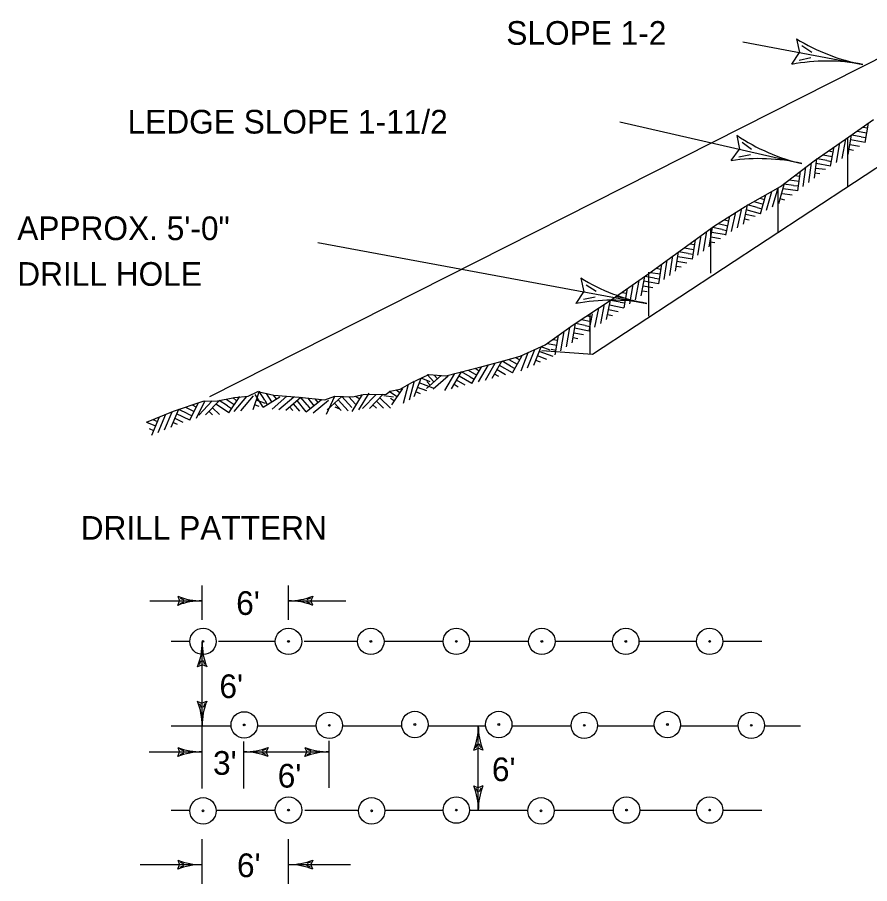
# Model space of a CAD drawing. Extents: x 1000 to 1034, y 999.5 to 1021.5.
# Drawn here: x 1013.07 to 1018.11, y 1005.31 to 1010.43 of the extents above; entities that cross this region are included whole.
import ezdxf

# ---------------------------------------------------------------- set-up
doc = ezdxf.new("R2010")
doc.units = 0
for name, color, linetype in [('Level 1', 7, 'Continuous'), ('Level 14', 7, 'Continuous'), ('Level 16', 7, 'Continuous'), ('Level 30', 7, 'Continuous'), ('Level 60', 7, 'Continuous')]:
    doc.layers.add(name, color=color, linetype=linetype)

msp = doc.modelspace()

# ---------------------------------------------------------------- linework, layer by layer
at = {"layer": 'Level 1'}
for p, q in [((1018.6437, 1010.4292), (1014.2057, 1008.1845)), ((1017.3608, 1010.2835), (1018.07, 1010.1512)), ((1016.6328, 1009.8107), (1017.7107, 1009.5649)), ((1017.9806, 1009.7163), (1017.9806, 1009.4246)), ((1017.5688, 1009.4148), (1017.5688, 1009.1545)), ((1017.1687, 1009.177), (1017.1687, 1008.9167)), ((1014.8458, 1009.0968), (1016.7936, 1008.7376)), ((1016.8034, 1008.9219), (1016.8034, 1008.6616)), ((1016.4554, 1008.6756), (1016.4554, 1008.4348)), ((1014.1622, 1006.8654), (1014.1622, 1007.0698)), ((1014.6732, 1006.8654), (1014.6732, 1007.0698)), ((1013.853, 1006.9789), (1014.1622, 1006.9789)), ((1014.6732, 1006.9789), (1015.0113, 1006.9789)), ((1013.9785, 1006.7403), (1014.0892, 1006.7403)), ((1014.2596, 1006.7403), (1014.5951, 1006.7403)), ((1014.7654, 1006.7403), (1015.082, 1006.7403)), ((1015.2382, 1006.7403), (1015.5878, 1006.7403)), ((1015.7441, 1006.7403), (1016.0938, 1006.7403)), ((1016.25, 1006.7403), (1016.5901, 1006.7403)), ((1016.7463, 1006.7403), (1017.0865, 1006.7403)), ((1017.2428, 1006.7403), (1017.4743, 1006.7403)), ((1014.1622, 1006.2403), (1014.1622, 1006.7337)), ((1013.9785, 1006.2403), (1014.3333, 1006.2403)), ((1014.1622, 1005.8687), (1014.1622, 1006.2461)), ((1014.4892, 1006.2403), (1014.8367, 1006.2403)), ((1014.9929, 1006.2403), (1015.3429, 1006.2403)), ((1015.4985, 1006.2403), (1015.8392, 1006.2403)), ((1015.7961, 1005.7402), (1015.7961, 1006.2403)), ((1015.9948, 1006.2403), (1016.3448, 1006.2403)), ((1016.5011, 1006.2403), (1016.8368, 1006.2403)), ((1016.9924, 1006.2403), (1017.3328, 1006.2403)), ((1017.4891, 1006.2403), (1017.7012, 1006.2403)), ((1014.4085, 1005.8687), (1014.4085, 1006.1468)), ((1014.9143, 1005.8734), (1014.9143, 1006.1515)), ((1013.8483, 1006.0853), (1014.1622, 1006.0853)), ((1014.4085, 1006.0853), (1014.9143, 1006.0853)), ((1013.9785, 1005.7403), (1014.0893, 1005.7403)), ((1014.2454, 1005.7403), (1014.5951, 1005.7403)), ((1014.7702, 1005.7403), (1015.0868, 1005.7403)), ((1015.2429, 1005.7403), (1015.5878, 1005.7403)), ((1015.7441, 1005.7403), (1016.0891, 1005.7403)), ((1016.2452, 1005.7403), (1016.5948, 1005.7403)), ((1016.7511, 1005.7403), (1017.0865, 1005.7403)), ((1017.2428, 1005.7403), (1017.4743, 1005.7403)), ((1014.1622, 1005.3062), (1014.1622, 1005.5701)), ((1014.6732, 1005.3062), (1014.6732, 1005.5701)), ((1013.7962, 1005.4187), (1014.1622, 1005.4187)), ((1014.6732, 1005.4187), (1015.0397, 1005.4187))]:
    msp.add_line(p, q, dxfattribs=at)
at = {"layer": 'Level 14'}
for p, q in [((1018.0708, 1009.7805), (1018.0995, 1009.7755)), ((1018.0845, 1009.6894), (1018.1046, 1009.8042)), ((1017.9485, 1009.5949), (1017.9697, 1009.7094)), ((1017.9834, 1009.6183), (1018.0034, 1009.7332)), ((1018.0608, 1009.7232), (1018.0034, 1009.7332)), ((1018.0372, 1009.7568), (1018.0945, 1009.7468)), ((1018.0608, 1009.7232), (1018.0895, 1009.7182)), ((1017.8805, 1009.5482), (1017.9018, 1009.6628)), ((1017.9145, 1009.5716), (1017.9357, 1009.6862)), ((1018.0508, 1009.6658), (1017.9933, 1009.6758)), ((1018.0845, 1009.6894), (1017.9983, 1009.7045)), ((1017.8339, 1009.6162), (1017.8912, 1009.6056)), ((1017.8678, 1009.6395), (1017.8964, 1009.6342)), ((1018.0163, 1009.6415), (1017.9877, 1009.6469)), ((1017.7515, 1009.4532), (1017.7666, 1009.5687)), ((1017.7841, 1009.4783), (1017.7993, 1009.5938)), ((1017.8805, 1009.5482), (1017.7946, 1009.5643)), ((1017.8572, 1009.5822), (1017.7999, 1009.5929)), ((1017.8572, 1009.5822), (1017.8858, 1009.5769)), ((1017.6861, 1009.403), (1017.7012, 1009.5186)), ((1017.7188, 1009.4281), (1017.7339, 1009.5436)), ((1017.8167, 1009.5033), (1017.7878, 1009.5072)), ((1017.8495, 1009.5284), (1017.7917, 1009.536)), ((1017.6359, 1009.4683), (1017.6936, 1009.4607)), ((1017.6686, 1009.4934), (1017.6974, 1009.4897)), ((1017.5374, 1009.3082), (1017.5692, 1009.4203)), ((1017.5734, 1009.3282), (1017.6052, 1009.4403)), ((1017.6861, 1009.403), (1017.5994, 1009.4144)), ((1017.661, 1009.4357), (1017.6033, 1009.4433)), ((1017.661, 1009.4357), (1017.6898, 1009.4319)), ((1017.4612, 1009.36), (1017.4892, 1009.3521)), ((1017.4654, 1009.268), (1017.4973, 1009.3801)), ((1017.5014, 1009.288), (1017.5332, 1009.4002)), ((1017.6093, 1009.3483), (1017.5812, 1009.3562)), ((1017.6534, 1009.3779), (1017.5956, 1009.3855)), ((1017.364, 1009.207), (1017.3887, 1009.3208)), ((1017.4453, 1009.304), (1017.3893, 1009.3199)), ((1017.4253, 1009.34), (1017.4813, 1009.3241)), ((1017.4453, 1009.304), (1017.4733, 1009.2961)), ((1017.2601, 1009.1402), (1017.2848, 1009.254)), ((1017.2947, 1009.1624), (1017.3194, 1009.2763)), ((1017.3294, 1009.1847), (1017.3541, 1009.2986)), ((1017.4333, 1009.2515), (1017.3763, 1009.2639)), ((1017.4654, 1009.268), (1017.3813, 1009.2918)), ((1017.2155, 1009.2095), (1017.2724, 1009.1971)), ((1017.2502, 1009.2317), (1017.2786, 1009.2255)), ((1017.3987, 1009.2292), (1017.3702, 1009.2355)), ((1017.1292, 1009.0474), (1017.1478, 1009.1624)), ((1017.1626, 1009.0715), (1017.1813, 1009.1865)), ((1017.2629, 1009.1437), (1017.1766, 1009.1577)), ((1017.2378, 1009.1748), (1017.1808, 1009.1872)), ((1017.2378, 1009.1748), (1017.2662, 1009.1687)), ((1017.0622, 1008.9992), (1017.081, 1009.1143)), ((1017.0957, 1009.0233), (1017.1144, 1009.1384)), ((1017.196, 1009.0955), (1017.1672, 1009.1002)), ((1017.2295, 1009.1197), (1017.1719, 1009.129)), ((1017.0142, 1009.0662), (1017.0716, 1009.0568)), ((1017.0476, 1009.0902), (1017.0762, 1009.0856)), ((1016.8963, 1008.8785), (1016.9141, 1008.9937)), ((1016.9296, 1008.9028), (1016.9472, 1009.018)), ((1016.9627, 1008.9272), (1016.9805, 1009.0424)), ((1017.0622, 1008.9992), (1016.976, 1009.0133)), ((1017.0382, 1009.0327), (1016.9807, 1009.0422)), ((1017.0382, 1009.0327), (1017.0669, 1009.0281)), ((1016.8476, 1008.945), (1016.8763, 1008.9405)), ((1016.8631, 1008.8542), (1016.8808, 1008.9693)), ((1016.996, 1008.9515), (1016.9672, 1008.956)), ((1017.0289, 1008.9752), (1016.9713, 1008.9846)), ((1016.7602, 1008.7822), (1016.7808, 1008.8969)), ((1016.8381, 1008.8867), (1016.7808, 1008.8969)), ((1016.8143, 1008.9207), (1016.8719, 1008.9117)), ((1016.6925, 1008.7351), (1016.7131, 1008.8498)), ((1016.7264, 1008.7587), (1016.7469, 1008.8733)), ((1016.8278, 1008.8293), (1016.7704, 1008.8396)), ((1016.8616, 1008.8528), (1016.7755, 1008.8682)), ((1016.8387, 1008.8874), (1016.8675, 1008.883)), ((1016.6454, 1008.8027), (1016.6741, 1008.7976)), ((1016.6587, 1008.7116), (1016.6793, 1008.8263)), ((1016.794, 1008.8057), (1016.7652, 1008.8109)), ((1016.5547, 1008.6417), (1016.5777, 1008.7559)), ((1016.6352, 1008.7454), (1016.5779, 1008.7557)), ((1016.6117, 1008.7792), (1016.669, 1008.7689)), ((1016.6352, 1008.7454), (1016.6638, 1008.7402)), ((1016.486, 1008.5961), (1016.5091, 1008.7103)), ((1016.5204, 1008.6189), (1016.5433, 1008.7331)), ((1016.6233, 1008.6872), (1016.5662, 1008.6988)), ((1016.6576, 1008.71), (1016.5719, 1008.7273)), ((1016.4062, 1008.6419), (1016.4632, 1008.6304)), ((1016.4404, 1008.6647), (1016.469, 1008.6589)), ((1016.4517, 1008.5732), (1016.4722, 1008.6749)), ((1016.589, 1008.6644), (1016.5604, 1008.6703)), ((1016.3184, 1008.4809), (1016.3379, 1008.5957)), ((1016.352, 1008.5047), (1016.3716, 1008.6196)), ((1016.4517, 1008.5732), (1016.366, 1008.5906)), ((1016.4289, 1008.6077), (1016.3718, 1008.6192)), ((1016.4289, 1008.6077), (1016.4574, 1008.6019)), ((1016.2512, 1008.4332), (1016.2708, 1008.5481)), ((1016.2847, 1008.457), (1016.3043, 1008.5719)), ((1016.3856, 1008.5285), (1016.3568, 1008.5334)), ((1016.4192, 1008.5523), (1016.3617, 1008.5622)), ((1016.1254, 1008.3725), (1016.1672, 1008.4813)), ((1016.2216, 1008.4604), (1016.1672, 1008.4813)), ((1016.2035, 1008.5004), (1016.2609, 1008.4907)), ((1016.2371, 1008.5242), (1016.2657, 1008.5193)), ((1015.9987, 1008.3275), (1016.0549, 1008.4296)), ((1016.0502, 1008.339), (1016.0919, 1008.4478)), ((1016.0878, 1008.3557), (1016.1296, 1008.4646)), ((1016.2383, 1008.4227), (1016.1567, 1008.4541)), ((1016.2273, 1008.4668), (1016.256, 1008.462)), ((1015.8378, 1008.284), (1015.8963, 1008.3848)), ((1015.8777, 1008.2946), (1015.9361, 1008.3954)), ((1015.9872, 1008.3671), (1015.9362, 1008.3952)), ((1015.9757, 1008.4067), (1016.0267, 1008.3786)), ((1016.0152, 1008.4181), (1016.0408, 1008.4041)), ((1016.1631, 1008.3892), (1016.1358, 1008.3997)), ((1016.2007, 1008.406), (1016.1463, 1008.4269)), ((1015.6375, 1008.2328), (1015.6969, 1008.3332)), ((1015.747, 1008.3034), (1015.6969, 1008.3332)), ((1015.7368, 1008.3433), (1015.7869, 1008.3137)), ((1015.7572, 1008.2635), (1015.8167, 1008.3637)), ((1015.7767, 1008.3536), (1015.8017, 1008.3387)), ((1015.7972, 1008.2737), (1015.8565, 1008.374)), ((1015.9572, 1008.3157), (1015.9068, 1008.345)), ((1015.9987, 1008.3275), (1015.9221, 1008.3697)), ((1015.9872, 1008.3671), (1016.0127, 1008.3531)), ((1015.3898, 1008.1677), (1015.4187, 1008.2805)), ((1015.4158, 1008.1865), (1015.4574, 1008.2954)), ((1015.5118, 1008.2746), (1015.4574, 1008.2954)), ((1015.4887, 1008.2346), (1015.5764, 1008.3112)), ((1015.4914, 1008.2758), (1015.5106, 1008.2538)), ((1015.4942, 1008.3168), (1015.5325, 1008.273)), ((1015.5297, 1008.2318), (1015.6175, 1008.3085)), ((1015.5353, 1008.3141), (1015.5544, 1008.2922)), ((1015.5977, 1008.2227), (1015.657, 1008.3229)), ((1015.7173, 1008.2532), (1015.6672, 1008.283)), ((1015.7572, 1008.2635), (1015.682, 1008.3081)), ((1015.747, 1008.3034), (1015.7721, 1008.2886)), ((1015.9174, 1008.3052), (1015.8922, 1008.3198)), ((1015.2848, 1008.1369), (1015.3497, 1008.2337)), ((1015.3093, 1008.2257), (1015.3334, 1008.2095)), ((1015.3543, 1008.1467), (1015.3833, 1008.2595)), ((1015.491, 1008.2202), (1015.4365, 1008.241)), ((1015.5286, 1008.2369), (1015.4469, 1008.2682)), ((1015.6774, 1008.2431), (1015.6523, 1008.258)), ((1014.3036, 1008.1717), (1014.3518, 1008.1392)), ((1014.3193, 1008.0908), (1014.3845, 1008.1874)), ((1014.3439, 1008.1806), (1014.3662, 1008.1617)), ((1014.3509, 1008.0984), (1014.426, 1008.1876)), ((1014.392, 1008.1019), (1014.467, 1008.1911)), ((1014.4633, 1008.1103), (1014.5009, 1008.2206)), ((1014.5229, 1008.1242), (1014.4768, 1008.1986)), ((1014.5323, 1008.1644), (1014.5017, 1008.2139)), ((1014.5229, 1008.1242), (1014.622, 1008.1857)), ((1014.5417, 1008.2045), (1014.5724, 1008.155)), ((1014.5757, 1008.1123), (1014.6639, 1008.1885)), ((1014.5817, 1008.1945), (1014.6007, 1008.1725)), ((1014.6168, 1008.1093), (1014.705, 1008.1854)), ((1014.6579, 1008.1062), (1014.7462, 1008.1824)), ((1014.7827, 1008.1368), (1014.7461, 1008.1821)), ((1014.7871, 1008.1777), (1014.8236, 1008.1324)), ((1014.828, 1008.1733), (1014.8462, 1008.1508)), ((1014.8987, 1008.0828), (1014.9473, 1008.1887)), ((1014.9025, 1008.1082), (1014.9885, 1008.1869)), ((1015.0278, 1008.144), (1014.9885, 1008.1869)), ((1015.0297, 1008.1851), (1015.0689, 1008.1422)), ((1015.0494, 1008.0986), (1015.1104, 1008.1979)), ((1015.0702, 1008.1883), (1015.0951, 1008.1731)), ((1015.0895, 1008.1082), (1015.1504, 1008.2075)), ((1015.1112, 1008.1164), (1015.1926, 1008.1998)), ((1015.1524, 1008.1169), (1015.2338, 1008.2003)), ((1015.276, 1008.1185), (1015.2134, 1008.1795)), ((1015.2952, 1008.1827), (1015.2374, 1008.1902)), ((1015.2689, 1008.2177), (1015.3172, 1008.1853)), ((1015.2768, 1008.1774), (1015.301, 1008.1612)), ((1015.4533, 1008.2033), (1015.4262, 1008.2138)), ((1014.0633, 1008.1243), (1014.1155, 1008.0986)), ((1014.0898, 1008.0462), (1014.1413, 1008.1508)), ((1014.1022, 1008.1376), (1014.1284, 1008.1247)), ((1014.1288, 1008.0596), (1014.1803, 1008.1642)), ((1014.1418, 1008.0768), (1014.2222, 1008.1612)), ((1014.183, 1008.0778), (1014.2634, 1008.1622)), ((1014.3193, 1008.0908), (1014.2468, 1008.1398)), ((1014.3114, 1008.1313), (1014.2632, 1008.1639)), ((1014.3114, 1008.1313), (1014.3356, 1008.1151)), ((1014.5002, 1008.1284), (1014.4726, 1008.1379)), ((1014.5372, 1008.1466), (1014.482, 1008.1654)), ((1014.5323, 1008.1644), (1014.5477, 1008.1397)), ((1014.6989, 1008.1033), (1014.6799, 1008.1253)), ((1014.7401, 1008.1002), (1014.702, 1008.1444)), ((1014.7783, 1008.0957), (1014.7234, 1008.1638)), ((1014.7783, 1008.0957), (1014.869, 1008.169)), ((1014.7827, 1008.1368), (1014.801, 1008.1142)), ((1014.8193, 1008.0914), (1014.9099, 1008.1647)), ((1014.9848, 1008.1046), (1014.9455, 1008.1477)), ((1014.976, 1008.1115), (1014.9495, 1008.1237)), ((1015.026, 1008.1028), (1014.9669, 1008.1672)), ((1015.0278, 1008.144), (1015.0475, 1008.1225)), ((1015.1936, 1008.1175), (1015.1727, 1008.1378)), ((1015.2348, 1008.118), (1015.1931, 1008.1587)), ((1013.902, 1007.9744), (1013.9473, 1008.0818)), ((1013.9402, 1007.9899), (1013.9854, 1008.0973)), ((1013.9783, 1008.0054), (1014.0237, 1008.1128)), ((1014.0898, 1008.0462), (1014.0114, 1008.0849)), ((1014.0766, 1008.0853), (1014.0243, 1008.1111)), ((1014.0766, 1008.0853), (1014.1027, 1008.0725)), ((1014.2242, 1008.0788), (1014.2031, 1008.099)), ((1014.2654, 1008.0798), (1014.2232, 1008.1201)), ((1013.8328, 1008.0353), (1013.8865, 1008.0126)), ((1013.8638, 1007.9589), (1013.9092, 1008.0662)), ((1013.871, 1008.0507), (1013.8977, 1008.0394)), ((1014.0165, 1008.0209), (1013.9897, 1008.0323)), ((1014.0509, 1008.033), (1013.9986, 1008.0587)), ((1013.8483, 1007.9971), (1013.8752, 1007.9858))]:
    msp.add_line(p, q, dxfattribs=at)
msp.add_lwpolyline([(1013.8328, 1008.0353), (1013.9933, 1008.1005), (1014.1679, 1008.1599), (1014.2531, 1008.162), (1014.3531, 1008.1813), (1014.4352, 1008.1883), (1014.4919, 1008.2162), (1014.5854, 1008.1943), (1014.7369, 1008.1831), (1014.8885, 1008.1669), (1014.9473, 1008.1887), (1015.0527, 1008.1841), (1015.1146, 1008.1989), (1015.2509, 1008.2006), (1015.2747, 1008.2189), (1015.3347, 1008.2307), (1015.4022, 1008.2708), (1015.5039, 1008.3162), (1015.6042, 1008.3094), (1015.827, 1008.3664), (1015.9458, 1008.398), (1016.0437, 1008.4263), (1016.1922, 1008.4924), (1016.3579, 1008.6099), (1016.5874, 1008.7623), (1016.8048, 1008.9137), (1016.9497, 1009.0198), (1017.1939, 1009.1956), (1017.3738, 1009.3112), (1017.5838, 1009.4283), (1017.7831, 1009.5813), (1017.9678, 1009.7082), (1018.1337, 1009.8247)], dxfattribs=at)
at = {"layer": 'Level 16'}
for p, q in [((1017.6794, 1010.3017), (1017.6965, 1010.2205)), ((1017.6513, 1010.1513), (1017.6966, 1010.2208)), ((1017.7107, 1010.2627), (1017.7691, 1010.2238)), ((1017.6946, 1010.1764), (1017.7631, 1010.1916)), ((1017.3264, 1009.7309), (1017.3403, 1009.6491)), ((1017.3562, 1009.6906), (1017.413, 1009.6495)), ((1017.2924, 1009.5817), (1017.3404, 1009.6494)), ((1017.3367, 1009.6051), (1017.4057, 1009.6175)), ((1016.4027, 1008.8873), (1016.4199, 1008.8062)), ((1016.434, 1008.8483), (1016.4925, 1008.8097)), ((1016.3749, 1008.7367), (1016.42, 1008.8065)), ((1016.4182, 1008.7621), (1016.4866, 1008.7773)), ((1014.0181, 1007.0057), (1014.0292, 1006.9788)), ((1014.0314, 1006.9942), (1014.054, 1006.9846)), ((1014.804, 1006.9943), (1014.7814, 1006.9847)), ((1014.8173, 1007.0057), (1014.8062, 1006.9789)), ((1014.0181, 1006.9521), (1014.0292, 1006.9789)), ((1014.0314, 1006.9635), (1014.054, 1006.9731)), ((1014.804, 1006.9637), (1014.7814, 1006.9733)), ((1014.8173, 1006.9522), (1014.8062, 1006.979)), ((1014.1354, 1006.5897), (1014.1622, 1006.6008)), ((1014.1469, 1006.603), (1014.1565, 1006.6256)), ((1014.189, 1006.5897), (1014.1622, 1006.6008)), ((1014.1776, 1006.603), (1014.168, 1006.6256)), ((1014.1353, 1006.3844), (1014.1622, 1006.3732)), ((1014.1889, 1006.3844), (1014.1621, 1006.3732)), ((1014.1467, 1006.3711), (1014.1563, 1006.3485)), ((1014.1774, 1006.3711), (1014.1678, 1006.3485)), ((1015.7808, 1006.1096), (1015.7904, 1006.1322)), ((1015.8115, 1006.1096), (1015.8019, 1006.1322)), ((1014.0181, 1006.1121), (1014.0292, 1006.0852)), ((1014.0181, 1006.0585), (1014.0292, 1006.0853)), ((1014.0314, 1006.1006), (1014.054, 1006.091)), ((1014.0314, 1006.0699), (1014.054, 1006.0795)), ((1014.5392, 1006.1007), (1014.5167, 1006.0912)), ((1014.5392, 1006.0701), (1014.5167, 1006.0797)), ((1014.5526, 1006.1122), (1014.5414, 1006.0853)), ((1014.5526, 1006.0586), (1014.5414, 1006.0854)), ((1014.7702, 1006.1121), (1014.7814, 1006.0852)), ((1014.7702, 1006.0585), (1014.7814, 1006.0853)), ((1014.7836, 1006.1006), (1014.8062, 1006.091)), ((1014.7836, 1006.0699), (1014.8062, 1006.0795)), ((1015.7693, 1006.0962), (1015.7962, 1006.1074)), ((1015.8229, 1006.0962), (1015.7961, 1006.1074)), ((1015.7692, 1005.8843), (1015.7961, 1005.8732)), ((1015.7807, 1005.871), (1015.7903, 1005.8484)), ((1015.8228, 1005.8843), (1015.796, 1005.8732)), ((1015.8113, 1005.871), (1015.8017, 1005.8484)), ((1014.0181, 1005.4455), (1014.0292, 1005.4187)), ((1014.0181, 1005.3919), (1014.0292, 1005.4187)), ((1014.0314, 1005.434), (1014.054, 1005.4244)), ((1014.0314, 1005.4033), (1014.054, 1005.4129)), ((1014.804, 1005.4342), (1014.7814, 1005.4246)), ((1014.804, 1005.4035), (1014.7814, 1005.4131)), ((1014.8173, 1005.4456), (1014.8062, 1005.4187)), ((1014.8173, 1005.392), (1014.8062, 1005.4188))]:
    msp.add_line(p, q, dxfattribs=at)
for centre, radius, start, end in [((1018.2788, 1011.2718), 1.1402, 238.2198, 259.4431), ((1017.8606, 1009.0303), 1.1402, 79.4168, 100.6401), ((1017.9639, 1010.6763), 1.1402, 235.9425, 257.1658), ((1017.4569, 1008.4533), 1.1402, 77.1396, 98.3628), ((1017.0001, 1009.8586), 1.1402, 238.3395, 259.5627), ((1016.5865, 1007.6163), 1.1402, 79.5365, 100.7598), ((1014.1621, 1007.3779), 0.3991, 248.7899, 270.0131), ((1014.6733, 1007.378), 0.3991, 269.9869, 291.2101), ((1014.1621, 1006.5798), 0.3991, 89.9869, 111.2101), ((1014.6733, 1006.58), 0.3991, 68.7899, 90.0131), ((1013.7632, 1006.7337), 0.3991, 338.7899, 0.0131), ((1014.5612, 1006.7337), 0.3991, 179.9869, 201.2101), ((1013.7631, 1006.2404), 0.3991, 359.9869, 21.2101), ((1014.5611, 1006.2404), 0.3991, 158.7899, 180.0131), ((1015.3971, 1006.2402), 0.3991, 338.7899, 0.0131), ((1016.1952, 1006.2402), 0.3991, 179.9869, 201.2101), ((1014.1621, 1006.4843), 0.3991, 248.7899, 270.0131), ((1014.1621, 1005.6863), 0.3991, 89.9869, 111.2101), ((1014.4086, 1006.4844), 0.3991, 269.9869, 291.2101), ((1014.4086, 1005.6864), 0.3991, 68.7899, 90.0131), ((1014.9142, 1006.4843), 0.3991, 248.7899, 270.0131), ((1014.9142, 1005.6863), 0.3991, 89.9869, 111.2101), ((1015.397, 1005.7403), 0.3991, 359.9869, 21.2101), ((1016.195, 1005.7403), 0.3991, 158.7899, 180.0131), ((1014.1621, 1005.8177), 0.3991, 248.7899, 270.0131), ((1014.1621, 1005.0197), 0.3991, 89.9869, 111.2101), ((1014.6733, 1005.8178), 0.3991, 269.9869, 291.2101), ((1014.6733, 1005.0198), 0.3991, 68.7899, 90.0131)]:
    msp.add_arc(centre, radius, start, end, dxfattribs=at)
at = {"layer": 'Level 30'}
for p, q in [((1014.1673, 1006.739), (1014.1673, 1006.739)), ((1014.6732, 1006.739), (1014.6732, 1006.739)), ((1015.1601, 1006.739), (1015.1601, 1006.739)), ((1015.6659, 1006.739), (1015.6659, 1006.739)), ((1016.1718, 1006.739), (1016.1718, 1006.739)), ((1016.6682, 1006.739), (1016.6682, 1006.739)), ((1017.1646, 1006.739), (1017.1646, 1006.739)), ((1014.4112, 1006.2449), (1014.4112, 1006.2449)), ((1014.9147, 1006.2426), (1014.9147, 1006.2426)), ((1015.4207, 1006.2473), (1015.4207, 1006.2473)), ((1015.917, 1006.2473), (1015.917, 1006.2473)), ((1016.4229, 1006.2426), (1016.4229, 1006.2426)), ((1016.9146, 1006.2473), (1016.9146, 1006.2473)), ((1017.4109, 1006.2426), (1017.4109, 1006.2426)), ((1014.1673, 1005.7367), (1014.1673, 1005.7367)), ((1014.6732, 1005.7415), (1014.6732, 1005.7415)), ((1015.1648, 1005.7367), (1015.1648, 1005.7367)), ((1015.6659, 1005.7415), (1015.6659, 1005.7415)), ((1016.1671, 1005.7367), (1016.1671, 1005.7367)), ((1016.6729, 1005.7415), (1016.6729, 1005.7415)), ((1017.1646, 1005.7415), (1017.1646, 1005.7415))]:
    msp.add_line(p, q, dxfattribs=at)
for centre, radius in [((1014.1674, 1006.7389), 0.0781), ((1014.6732, 1006.7389), 0.0781), ((1015.1601, 1006.7389), 0.0781), ((1015.666, 1006.7389), 0.0781), ((1016.1719, 1006.7389), 0.0781), ((1016.6682, 1006.7389), 0.0781), ((1017.1646, 1006.7389), 0.0781), ((1014.1674, 1006.7389), 0.00521), ((1014.6732, 1006.7389), 0.00521), ((1015.1601, 1006.7389), 0.00521), ((1015.666, 1006.7389), 0.00521), ((1016.1719, 1006.7389), 0.00521), ((1016.6682, 1006.7389), 0.00521), ((1017.1646, 1006.7389), 0.00521), ((1014.4113, 1006.2449), 0.0781), ((1014.9148, 1006.2425), 0.0781), ((1015.4207, 1006.2473), 0.0781), ((1015.917, 1006.2473), 0.0781), ((1016.423, 1006.2425), 0.0781), ((1016.9146, 1006.2473), 0.0781), ((1017.411, 1006.2425), 0.0781), ((1014.4113, 1006.2449), 0.00521), ((1014.9148, 1006.2425), 0.00521), ((1015.4207, 1006.2473), 0.00521), ((1015.917, 1006.2473), 0.00521), ((1016.423, 1006.2425), 0.00521), ((1016.9146, 1006.2473), 0.00521), ((1017.411, 1006.2425), 0.00521), ((1014.6732, 1005.7414), 0.0781), ((1015.666, 1005.7414), 0.0781), ((1016.673, 1005.7414), 0.0781), ((1017.1646, 1005.7414), 0.0781), ((1014.1674, 1005.7367), 0.0781), ((1015.1649, 1005.7367), 0.0781), ((1016.1671, 1005.7367), 0.0781), ((1014.1674, 1005.7367), 0.00521), ((1014.6732, 1005.7414), 0.00521), ((1015.1649, 1005.7367), 0.00521), ((1015.666, 1005.7414), 0.00521), ((1016.1671, 1005.7367), 0.00521), ((1016.673, 1005.7414), 0.00521), ((1017.1646, 1005.7414), 0.00521)]:
    msp.add_circle(centre, radius, dxfattribs=at)
at = {"layer": 'Level 60'}
msp.add_lwpolyline([(1018.9693, 1010.2878), (1018.7973, 1009.9604), (1016.4716, 1008.4347), (1016.1726, 1008.4571)], dxfattribs=at)

# ---------------------------------------------------------------- texts
at = {"layer": 'Level 1'}
for s, p in [('SLOPE 1-2   ', (1015.9616, 1010.2669)), ('   LEDGE SLOPE 1-11/2   ', (1013.5652, 1009.742)), ('APPROX. 5\'-0"', (1013.0684, 1009.1117)), ('DRILL HOLE         ', (1013.0684, 1008.8417)), ('                DRILL PATTERN', (1012.6114, 1007.3401)), ("6'", (1014.3636, 1006.8955)), ("6'", (1014.2643, 1006.4038)), ("3'", (1014.2265, 1005.9501)), ("6'", (1015.8764, 1005.9122)), ("6'", (1014.6094, 1005.8744)), ("6'", (1014.3683, 1005.3449))]:
    msp.add_text(s, height=0.14, dxfattribs=at).set_placement(p)

doc.saveas('drawing.dxf')
